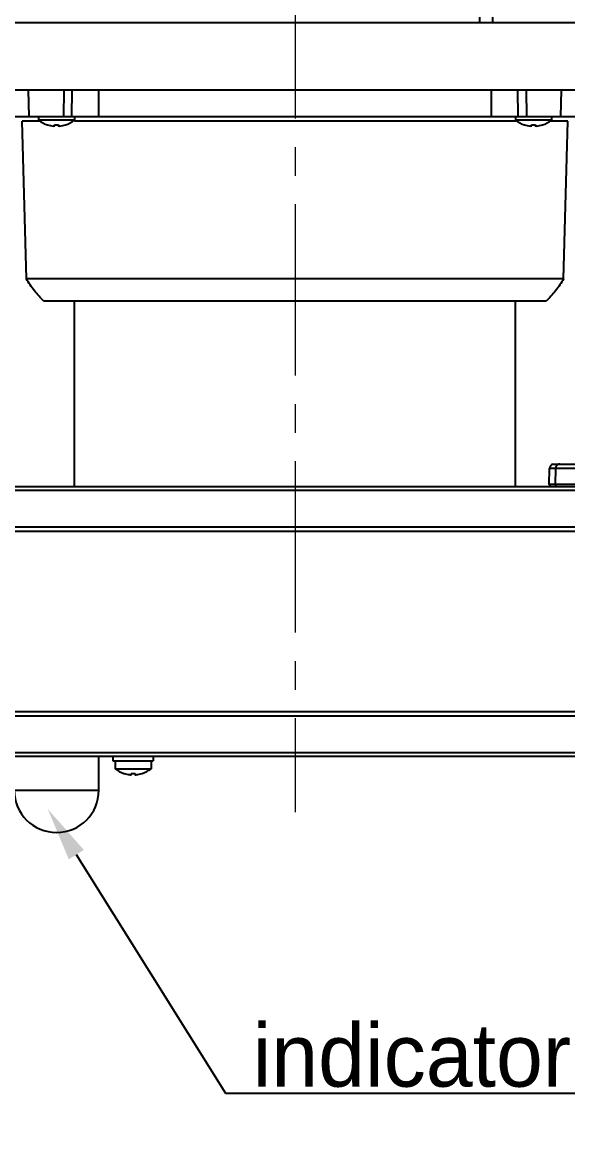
# Model space of a CAD drawing. Header units: millimetres. Extents: x 4086 to 8300, y 123 to 1549.
# Drawn here: x 6738.4 to 6799, y 999.9 to 1123.7 of the extents above; entities that cross this region are included whole.
import ezdxf
from ezdxf import colors
from ezdxf.entities.mleader import LeaderData, LeaderLine
from ezdxf.math import Vec2, Vec3

# ---------------------------------------------------------------- set-up
doc = ezdxf.new("R2010")
doc.units = ezdxf.units.MM
doc.linetypes.add('CENTER2', pattern=[28.575, 19.05, -3.175, 3.175, -3.175])
doc.layers.add('00_COMPONENTS', color=7, linetype='Continuous')
for name, color, linetype, lineweight in [('中心线层', 7, 'CENTER2', 0), ('标注层', 7, 'Continuous', 0), ('细线层', 7, 'Continuous', 0)]:
    doc.layers.add(name, color=color, linetype=linetype, lineweight=lineweight)
doc.styles.add('思源黑', font='SourceHanSansCN-Normal.ttf')
doc.dimstyles.new('尺寸标注_细节_1_2比例', dxfattribs={"dimtxt": 7, "dimasz": 6, "dimexe": 2, "dimexo": 1.5, "dimgap": 1, "dimtad": 1, "dimlfac": 2, "dimdsep": 46, "dimtxsty": '思源黑', "dimcen": 0.09, "dimadec": 0, "dimazin": 0, "dimtp": 0.01, "dimtm": 0.01, "dimtfac": 1, "dimtofl": 0, "dimtmove": 0, "dimatfit": 3, "dimfxl": 1, "dimtolj": 1, "dimarcsym": 0})

# ---------------------------------------------------------------- blocks, each defined once
blk = doc.blocks.new('*D1529')
at = {"layer": 'Defpoints', "color": 0}
for p in [(6696.68, 1116.14), (6677.1, 901.29), (6833.75, 901.29)]:
    blk.add_point(p, dxfattribs=at)
at = {"layer": '细线层', "color": 0, "lineweight": -2}
for p, q in [((6695.18, 1116.14), (6675.1, 1116.14)), ((6677.1, 1110.14), (6677.1, 907.29)), ((6832.25, 901.29), (6675.1, 901.29))]:
    blk.add_line(p, q, dxfattribs=at)
at = {"layer": '细线层', "color": 0}
for points in [[(6678.1, 1110.14), (6676.1, 1110.14), (6677.1, 1116.14)], [(6676.1, 907.29), (6678.1, 907.29), (6677.1, 901.29)]]:
    blk.add_solid(points, dxfattribs=at)
at = {"layer": '细线层', "color": 0, "insert": (6672.48, 1008.72), "char_height": 7, "attachment_point": 5, "rotation": 90, "style": '思源黑'}
blk.add_mtext('\\A1;429.7', dxfattribs=at)
blk = doc.blocks.new('*D1531')
at = {"layer": 'Defpoints', "color": 0}
for p in [(6736.18, 1042.04), (6712.11, 933.54), (6831.43, 933.54)]:
    blk.add_point(p, dxfattribs=at)
at = {"layer": '细线层', "color": 0, "lineweight": -2}
for p, q in [((6734.68, 1042.04), (6710.11, 1042.04)), ((6712.11, 1036.04), (6712.11, 939.54)), ((6829.93, 933.54), (6710.11, 933.54))]:
    blk.add_line(p, q, dxfattribs=at)
at = {"layer": '细线层', "color": 0}
for points in [[(6713.11, 1036.04), (6711.11, 1036.04), (6712.11, 1042.04)], [(6711.11, 939.54), (6713.11, 939.54), (6712.11, 933.54)]]:
    blk.add_solid(points, dxfattribs=at)
at = {"layer": '细线层', "color": 0, "insert": (6707.55, 987.79), "char_height": 7, "attachment_point": 5, "rotation": 90, "style": '思源黑'}
blk.add_mtext('\\A1;217', dxfattribs=at)

msp = doc.modelspace()

# ---------------------------------------------------------------- linework, layer by layer
at = {"layer": '00_COMPONENTS', "color": 7, "linetype": 'Continuous'}
for p, q in [((6789.1785, 1124.2419), (6789.1785, 1123.6419)), ((6790.6785, 1123.6419), (6790.6785, 1124.2419)), ((6696.6785, 1123.6419), (6800.6785, 1123.6419)), ((6696.6785, 1116.1419), (6800.6785, 1116.1419)), ((6739.1454, 1113.1419), (6739.0668, 1116.1419)), ((6742.9716, 1116.1419), (6742.9479, 1113.1419)), ((6743.8949, 1113.1419), (6743.9186, 1116.1419)), ((6793.4621, 1113.1419), (6793.4384, 1116.1419)), ((6794.3853, 1116.1419), (6794.409, 1113.1419)), ((6798.2116, 1113.1419), (6798.2902, 1116.1419)), ((6800.4999, 1113.1419), (6736.857, 1113.1419)), ((6740.1785, 1113.1419), (6740.1785, 1112.7801)), ((6744.1785, 1113.1419), (6744.1785, 1112.7801)), ((6793.1785, 1113.1419), (6793.1785, 1112.7801)), ((6797.1785, 1113.1419), (6797.1785, 1112.7801)), ((6738.8284, 1095.1419), (6738.3698, 1112.655)), ((6740.3595, 1112.655), (6738.3698, 1112.655)), ((6744.1785, 1112.7801), (6740.1785, 1112.7801)), ((6741.1747, 1112.2586), (6741.1709, 1112.252)), ((6741.9585, 1112.1205), (6741.9585, 1112.2586)), ((6742.3985, 1112.2586), (6742.3985, 1112.1205)), ((6743.186, 1112.252), (6743.1822, 1112.2586)), ((6793.3595, 1112.655), (6744.1785, 1112.655)), ((6797.1785, 1112.7801), (6793.1785, 1112.7801)), ((6794.1747, 1112.2586), (6794.1709, 1112.252)), ((6794.9585, 1112.1205), (6794.9585, 1112.2586)), ((6795.3985, 1112.2586), (6795.3985, 1112.1205)), ((6796.186, 1112.252), (6796.1822, 1112.2586)), ((6798.9872, 1112.655), (6796.9974, 1112.655)), ((6798.5286, 1095.1419), (6798.9872, 1112.655)), ((6798.5286, 1095.1419), (6738.8284, 1095.1419)), ((6796.5785, 1092.6419), (6740.7785, 1092.6419)), ((6744.1785, 1072.0419), (6744.1785, 1092.6419)), ((6793.1785, 1072.0419), (6793.1785, 1092.6419)), ((6797.3383, 1074.526), (6797.4633, 1074.5419)), ((6797.4633, 1074.5419), (6880.3936, 1074.5419)), ((6796.9329, 1072.295), (6796.9635, 1074.0505)), ((6880.8934, 1074.0504), (6796.9636, 1074.0508)), ((6797.6121, 1074.0506), (6797.5815, 1072.2919)), ((6736.1785, 1072.0419), (6884.6785, 1072.0419)), ((6880.9241, 1072.2952), (6796.9329, 1072.295)), ((6736.1785, 1071.6341), (6884.6785, 1071.6341)), ((6887.259, 1067.0419), (6733.5979, 1067.0419)), ((6884.6785, 1067.5419), (6736.1785, 1067.5419)), ((6733.5979, 1047.0419), (6887.259, 1047.0419)), ((6736.1785, 1046.5419), (6884.6785, 1046.5419)), ((6884.6785, 1042.4497), (6736.1785, 1042.4497)), ((6884.6785, 1042.0419), (6736.1785, 1042.0419)), ((6746.8785, 1038.2919), (6746.8785, 1042.0419)), ((6748.4285, 1042.0419), (6748.4285, 1041.5419)), ((6748.4285, 1041.5419), (6752.9285, 1041.5419)), ((6748.6785, 1041.5419), (6748.6785, 1040.6801)), ((6752.6785, 1041.5419), (6752.6785, 1040.6801)), ((6752.9285, 1042.0419), (6752.9285, 1041.5419)), ((6748.6785, 1040.6801), (6752.6785, 1040.6801)), ((6749.6709, 1040.152), (6749.6747, 1040.1586)), ((6750.4585, 1040.1586), (6750.4585, 1040.0205)), ((6750.8985, 1040.0205), (6750.8985, 1040.1586)), ((6751.6822, 1040.1586), (6751.686, 1040.152)), ((6737.4785, 1038.2919), (6746.8785, 1038.2919))]:
    msp.add_line(p, q, dxfattribs=at)
for centre, radius, start, end in [((6742.1785, 1115.3419), 3.25, 232.020128, 251.939792), ((6742.1785, 1115.3419), 3.2425, 251.967648, 263.447828), ((6742.1785, 1115.9247), 3.6727, 266.565833, 273.434167), ((6742.1785, 1115.3419), 3.2425, 276.552172, 288.032352), ((6742.1785, 1115.3419), 3.25, 288.060208, 307.979872), ((6795.1785, 1115.3419), 3.25, 232.020128, 251.939792), ((6795.1785, 1115.3419), 3.2425, 251.967648, 263.447828), ((6795.1785, 1115.9247), 3.6727, 266.565833, 273.434167), ((6795.1785, 1115.3419), 3.2425, 276.552172, 288.032352), ((6795.1785, 1115.3419), 3.25, 288.060208, 307.979872), ((6797.4633, 1074.042), 0.4998, 104.480466, 178.986802), ((6797.1829, 1072.2919), 0.25, 178.968057, 269.962179), ((6750.6901, 1043.2638), 3.2744, 232.095724, 251.865175), ((6750.6785, 1043.2419), 3.2425, 251.967648, 263.447828), ((6750.6785, 1043.8222), 3.6702, 266.563644, 273.436356), ((6750.6785, 1043.2419), 3.2425, 276.552172, 288.032352), ((6750.6669, 1043.2638), 3.2744, 288.134774, 307.904274), ((6742.1785, 1038.2919), 4.7, 180, 0)]:
    msp.add_arc(centre, radius, start, end, dxfattribs=at)
for points in [[(6746.8697, 1113.1419), (6746.8713, 1114.1419), (6746.8728, 1115.1419), (6746.874, 1116.1419)], [(6790.483, 1116.1419), (6790.4842, 1115.1419), (6790.4857, 1114.1419), (6790.4873, 1113.1419)], [(6741.8835, 1112.1142), (6741.8584, 1112.1154), (6741.8334, 1112.1177), (6741.8085, 1112.1205)], [(6741.9137, 1112.1134), (6741.9036, 1112.1134), (6741.8936, 1112.1137), (6741.8835, 1112.1142)], [(6741.9384, 1112.1142), (6741.9302, 1112.1135), (6741.9219, 1112.1134), (6741.9137, 1112.1134)], [(6742.4433, 1112.1134), (6742.435, 1112.1134), (6742.4268, 1112.1135), (6742.4186, 1112.1142)], [(6794.8835, 1112.1142), (6794.8584, 1112.1154), (6794.8334, 1112.1177), (6794.8085, 1112.1205)], [(6794.9137, 1112.1134), (6794.9036, 1112.1134), (6794.8936, 1112.1137), (6794.8835, 1112.1142)], [(6794.9384, 1112.1142), (6794.9302, 1112.1135), (6794.9219, 1112.1134), (6794.9137, 1112.1134)], [(6795.4433, 1112.1134), (6795.435, 1112.1134), (6795.4268, 1112.1135), (6795.4186, 1112.1142)], [(6750.3085, 1040.0205), (6750.3334, 1040.0177), (6750.3584, 1040.0154), (6750.3835, 1040.0142)], [(6750.3835, 1040.0142), (6750.3938, 1040.0137), (6750.4042, 1040.0134), (6750.4146, 1040.0134)], [(6750.4146, 1040.0134), (6750.4225, 1040.0134), (6750.4305, 1040.0136), (6750.4384, 1040.0142)], [(6750.9186, 1040.0142), (6750.9265, 1040.0136), (6750.9345, 1040.0134), (6750.9424, 1040.0134)], [(6750.9424, 1040.0134), (6750.9528, 1040.0134), (6750.9632, 1040.0137), (6750.9736, 1040.0142)], [(6750.9736, 1040.0142), (6750.9986, 1040.0155), (6751.0236, 1040.0177), (6751.0485, 1040.0205)]]:
    msp.add_open_spline(points, degree=3, dxfattribs=at)
for points, knots in [([(6741.9585, 1112.1205), (6741.9585, 1112.1184), (6741.9494, 1112.1151), (6741.9434, 1112.1147), (6741.9384, 1112.1142)], [0, 0, 0, 0, 0.29723464, 1, 1, 1, 1]), ([(6742.4186, 1112.1142), (6742.4136, 1112.1147), (6742.4076, 1112.1151), (6742.3985, 1112.1184), (6742.3985, 1112.1205)], [0, 0, 0, 0, 0.70280572, 1, 1, 1, 1]), ([(6742.5485, 1112.1205), (6742.5389, 1112.1194), (6742.504, 1112.1158), (6742.4688, 1112.1134), (6742.4433, 1112.1134)], [0, 0, 0, 0, 0.27381897, 1, 1, 1, 1]), ([(6794.9585, 1112.1205), (6794.9585, 1112.1184), (6794.9494, 1112.1151), (6794.9434, 1112.1147), (6794.9384, 1112.1142)], [0, 0, 0, 0, 0.29723464, 1, 1, 1, 1]), ([(6795.4186, 1112.1142), (6795.4136, 1112.1147), (6795.4076, 1112.1151), (6795.3985, 1112.1184), (6795.3985, 1112.1205)], [0, 0, 0, 0, 0.70280572, 1, 1, 1, 1]), ([(6795.5485, 1112.1205), (6795.5389, 1112.1194), (6795.504, 1112.1158), (6795.4688, 1112.1134), (6795.4433, 1112.1134)], [0, 0, 0, 0, 0.27381897, 1, 1, 1, 1]), ([(6740.7785, 1092.6419), (6740.4087, 1093.0188), (6739.6878, 1093.7973), (6739.0844, 1094.6761), (6738.8284, 1095.1419)], [0, 0, 0, 0, 0.49836023, 1, 1, 1, 1]), ([(6798.5286, 1095.1419), (6798.2726, 1094.6761), (6797.6692, 1093.7973), (6796.9482, 1093.0188), (6796.5785, 1092.6419)], [0, 0, 0, 0, 0.50163977, 1, 1, 1, 1]), ([(6798.1104, 1074.5419), (6797.9846, 1074.5419), (6797.7224, 1074.4373), (6797.6142, 1074.1768), (6797.6121, 1074.0506)], [0, 0, 0, 0, 0.49934512, 1, 1, 1, 1]), ([(6797.5815, 1072.2919), (6797.5815, 1072.2282), (6797.6344, 1072.0955), (6797.767, 1072.0419), (6797.8307, 1072.0419)], [0, 0, 0, 0, 0.49984099, 1, 1, 1, 1]), ([(6750.4384, 1040.0142), (6750.4434, 1040.0147), (6750.4494, 1040.0151), (6750.4585, 1040.0184), (6750.4585, 1040.0205)], [0, 0, 0, 0, 0.70277726, 1, 1, 1, 1]), ([(6750.8985, 1040.0205), (6750.8985, 1040.0184), (6750.9076, 1040.0151), (6750.9135, 1040.0147), (6750.9186, 1040.0142)], [0, 0, 0, 0, 0.29722843, 1, 1, 1, 1])]:
    msp.add_open_spline(points, degree=3, knots=knots, dxfattribs=at)
at = {"layer": '中心线层'}
msp.add_line((6768.6785, 1132.009), (6768.6785, 1035.849), dxfattribs=at)

# ---------------------------------------------------------------- dimensions: what is measured, and where the dimension line sits
at = {"layer": '细线层'}
for base, p1, p2, picture, middle in [((6677.1029, 901.2919), (6696.6785, 1116.1419), (6833.7483, 901.2919), '*D1529', (6672.4768, 1008.7169)), ((6712.1146, 933.5426), (6736.1785, 1042.0419), (6831.4285, 933.5426), '*D1531', (6707.5516, 987.7923))]:
    dim = msp.add_linear_dim(base=base, p1=p1, p2=p2, angle=90, dimstyle='尺寸标注_细节_1_2比例', dxfattribs=at)
    dim.commit()
    dim.dimension.update_dxf_attribs({"geometry": picture, "text_midpoint": middle})

# ---------------------------------------------------------------- leaders
at = {"layer": '标注层'}
ml = msp.add_multileader_mtext('Standard', dxfattribs=at)
ml.set_content('{\\C7;indicator}', style='思源黑')
ml.set_leader_properties()
ml.build(insert=Vec2(0, 0))
ml.multileader.update_dxf_attribs({"text_left_attachment_type": 5, "text_right_attachment_type": 5, "dogleg_length": 1, "arrow_head_size": 6})
ctx = ml.context
ctx.base_point, ctx.char_height, ctx.arrow_head_size, ctx.plane_origin = Vec3(6761.9627, 1004.599), 7, 6, Vec3(6741.1929, 1036.2204)
ctx.left_attachment, ctx.right_attachment = 5, 5
notes = []
notes.append((ctx, [(0, (1, 1, 0), (6760.9627, 1004.599), (1, 0), 1, [(0, [(6741.1929, 1036.2204)], 0, [])])]))
ctx.mtext.insert, ctx.mtext.flow_direction = Vec3(6763.9627, 1012.3368), 5
for ctx, leaders in notes:
    for number, flags, end, landing, length, lines in leaders:
        leader = LeaderData()
        leader.index, (leader.has_last_leader_line, leader.has_dogleg_vector, leader.attachment_direction) = number, flags
        leader.last_leader_point, leader.dogleg_vector, leader.dogleg_length = Vec3(end), Vec3(landing), length
        for number, points, colour, breaks in lines:
            line = LeaderLine()
            line.index, line.vertices, line.color, line.breaks = number, Vec3.list(points), colors.encode_raw_color(colour), breaks
            leader.lines.append(line)
        ctx.leaders.append(leader)

doc.saveas('drawing.dxf')
